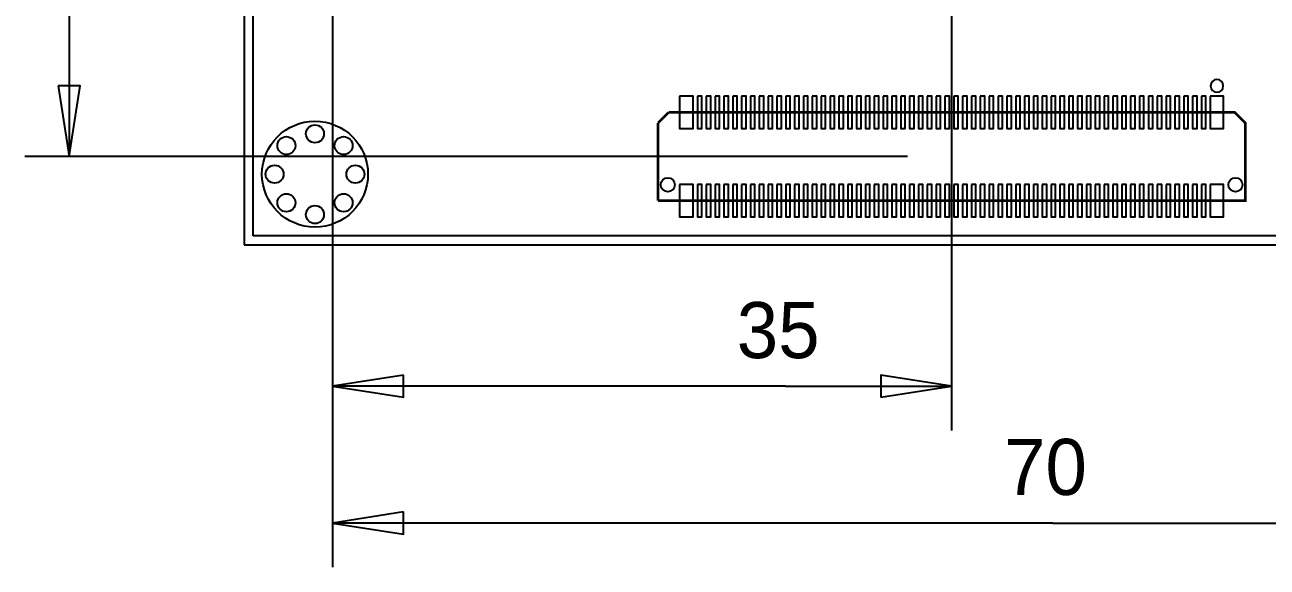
# Model space of a CAD drawing. Extents: x -15 to 102, y -18 to 70.
# Drawn here: x -12.4 to 57.8, y -18.2 to 12.5 of the extents above; entities that cross this region are included whole.
import ezdxf

# ---------------------------------------------------------------- set-up
doc = ezdxf.new("R2010")
doc.units = 0
doc.layers.add('123', color=253, linetype='CONTINUOUS')

msp = doc.modelspace()

# ---------------------------------------------------------------- linework, layer by layer
at = {"layer": '123'}
for points in [[(0, 0), (80, 0), (80, 60), (0, 60), (0, 0)], [(40, 52.5), (40, -10.501)], [(-9.906, 31.242), (-9.906, 5)], [(5, 27.5), (5, -18.248)], [(5, 27.5), (5, -10.501)], [(-10.531, 9), (-9.906, 5), (-9.281, 9), (-10.531, 9)], [(37.5, 5), (-12.406, 5)], [(9, -7.376), (5, -8.001), (9, -8.626), (9, -7.376)], [(36, -8.626), (40, -8.001), (36, -7.376), (36, -8.626)], [(30.607, -8.001), (5, -8.001)], [(30.607, -8.001), (40, -8.001)], [(9, -15.123), (5, -15.748), (9, -16.373), (9, -15.123)], [(45.72, -15.748), (5, -15.748)], [(45.72, -15.748), (75, -15.748)]]:
    msp.add_lwpolyline(points, dxfattribs=at)
for points in [[(0.508, 0.508), (0.508, 59.492), (79.492, 59.492), (79.492, 0.508)], [(24.619, 8.4144), (24.619, 6.5856), (25.381, 6.5856), (25.381, 8.4144)], [(25.623, 8.4144), (25.623, 6.5856), (25.877, 6.5856), (25.877, 8.4144)], [(26.123, 8.4144), (26.123, 6.5856), (26.377, 6.5856), (26.377, 8.4144)], [(26.623, 8.4144), (26.623, 6.5856), (26.877, 6.5856), (26.877, 8.4144)], [(27.123, 8.4144), (27.123, 6.5856), (27.377, 6.5856), (27.377, 8.4144)], [(27.623, 8.4144), (27.623, 6.5856), (27.877, 6.5856), (27.877, 8.4144)], [(28.123, 8.4144), (28.123, 6.5856), (28.377, 6.5856), (28.377, 8.4144)], [(28.623, 8.4144), (28.623, 6.5856), (28.877, 6.5856), (28.877, 8.4144)], [(29.123, 8.4144), (29.123, 6.5856), (29.377, 6.5856), (29.377, 8.4144)], [(29.623, 8.4144), (29.623, 6.5856), (29.877, 6.5856), (29.877, 8.4144)], [(30.123, 8.4144), (30.123, 6.5856), (30.377, 6.5856), (30.377, 8.4144)], [(30.623, 8.4144), (30.623, 6.5856), (30.877, 6.5856), (30.877, 8.4144)], [(31.123, 8.4144), (31.123, 6.5856), (31.377, 6.5856), (31.377, 8.4144)], [(31.623, 8.4144), (31.623, 6.5856), (31.877, 6.5856), (31.877, 8.4144)], [(32.123, 8.4144), (32.123, 6.5856), (32.377, 6.5856), (32.377, 8.4144)], [(32.623, 8.4144), (32.623, 6.5856), (32.877, 6.5856), (32.877, 8.4144)], [(33.123, 8.4144), (33.123, 6.5856), (33.377, 6.5856), (33.377, 8.4144)], [(33.623, 8.4144), (33.623, 6.5856), (33.877, 6.5856), (33.877, 8.4144)], [(34.123, 8.4144), (34.123, 6.5856), (34.377, 6.5856), (34.377, 8.4144)], [(34.623, 8.4144), (34.623, 6.5856), (34.877, 6.5856), (34.877, 8.4144)], [(35.123, 8.4144), (35.123, 6.5856), (35.377, 6.5856), (35.377, 8.4144)], [(35.623, 8.4144), (35.623, 6.5856), (35.877, 6.5856), (35.877, 8.4144)], [(36.123, 8.4144), (36.123, 6.5856), (36.377, 6.5856), (36.377, 8.4144)], [(36.623, 8.4144), (36.623, 6.5856), (36.877, 6.5856), (36.877, 8.4144)], [(37.123, 8.4144), (37.123, 6.5856), (37.377, 6.5856), (37.377, 8.4144)], [(37.623, 8.4144), (37.623, 6.5856), (37.877, 6.5856), (37.877, 8.4144)], [(38.123, 8.4144), (38.123, 6.5856), (38.377, 6.5856), (38.377, 8.4144)], [(38.623, 8.4144), (38.623, 6.5856), (38.877, 6.5856), (38.877, 8.4144)], [(39.123, 8.4144), (39.123, 6.5856), (39.377, 6.5856), (39.377, 8.4144)], [(39.623, 8.4144), (39.623, 6.5856), (39.877, 6.5856), (39.877, 8.4144)], [(40.123, 8.4144), (40.123, 6.5856), (40.377, 6.5856), (40.377, 8.4144)], [(40.623, 8.4144), (40.623, 6.5856), (40.877, 6.5856), (40.877, 8.4144)], [(41.123, 8.4144), (41.123, 6.5856), (41.377, 6.5856), (41.377, 8.4144)], [(41.623, 8.4144), (41.623, 6.5856), (41.877, 6.5856), (41.877, 8.4144)], [(42.123, 8.4144), (42.123, 6.5856), (42.377, 6.5856), (42.377, 8.4144)], [(42.623, 8.4144), (42.623, 6.5856), (42.877, 6.5856), (42.877, 8.4144)], [(43.123, 8.4144), (43.123, 6.5856), (43.377, 6.5856), (43.377, 8.4144)], [(43.623, 8.4144), (43.623, 6.5856), (43.877, 6.5856), (43.877, 8.4144)], [(44.123, 8.4144), (44.123, 6.5856), (44.377, 6.5856), (44.377, 8.4144)], [(44.623, 8.4144), (44.623, 6.5856), (44.877, 6.5856), (44.877, 8.4144)], [(45.123, 8.4144), (45.123, 6.5856), (45.377, 6.5856), (45.377, 8.4144)], [(45.623, 8.4144), (45.623, 6.5856), (45.877, 6.5856), (45.877, 8.4144)], [(46.123, 8.4144), (46.123, 6.5856), (46.377, 6.5856), (46.377, 8.4144)], [(46.623, 8.4144), (46.623, 6.5856), (46.877, 6.5856), (46.877, 8.4144)], [(47.123, 8.4144), (47.123, 6.5856), (47.377, 6.5856), (47.377, 8.4144)], [(47.623, 8.4144), (47.623, 6.5856), (47.877, 6.5856), (47.877, 8.4144)], [(48.123, 8.4144), (48.123, 6.5856), (48.377, 6.5856), (48.377, 8.4144)], [(48.623, 8.4144), (48.623, 6.5856), (48.877, 6.5856), (48.877, 8.4144)], [(49.123, 8.4144), (49.123, 6.5856), (49.377, 6.5856), (49.377, 8.4144)], [(49.623, 8.4144), (49.623, 6.5856), (49.877, 6.5856), (49.877, 8.4144)], [(50.123, 8.4144), (50.123, 6.5856), (50.377, 6.5856), (50.377, 8.4144)], [(50.623, 8.4144), (50.623, 6.5856), (50.877, 6.5856), (50.877, 8.4144)], [(51.123, 8.4144), (51.123, 6.5856), (51.377, 6.5856), (51.377, 8.4144)], [(51.623, 8.4144), (51.623, 6.5856), (51.877, 6.5856), (51.877, 8.4144)], [(52.123, 8.4144), (52.123, 6.5856), (52.377, 6.5856), (52.377, 8.4144)], [(52.623, 8.4144), (52.623, 6.5856), (52.877, 6.5856), (52.877, 8.4144)], [(53.123, 8.4144), (53.123, 6.5856), (53.377, 6.5856), (53.377, 8.4144)], [(53.623, 8.4144), (53.623, 6.5856), (53.877, 6.5856), (53.877, 8.4144)], [(54.123, 8.4144), (54.123, 6.5856), (54.377, 6.5856), (54.377, 8.4144)], [(54.619, 8.4144), (54.619, 6.5856), (55.381, 6.5856), (55.381, 8.4144)], [(24.619, 3.4144), (24.619, 1.5856), (25.381, 1.5856), (25.381, 3.4144)], [(25.623, 3.4144), (25.623, 1.5856), (25.877, 1.5856), (25.877, 3.4144)], [(26.123, 3.4144), (26.123, 1.5856), (26.377, 1.5856), (26.377, 3.4144)], [(26.623, 3.4144), (26.623, 1.5856), (26.877, 1.5856), (26.877, 3.4144)], [(27.123, 3.4144), (27.123, 1.5856), (27.377, 1.5856), (27.377, 3.4144)], [(27.623, 3.4144), (27.623, 1.5856), (27.877, 1.5856), (27.877, 3.4144)], [(28.123, 3.4144), (28.123, 1.5856), (28.377, 1.5856), (28.377, 3.4144)], [(28.623, 3.4144), (28.623, 1.5856), (28.877, 1.5856), (28.877, 3.4144)], [(29.123, 3.4144), (29.123, 1.5856), (29.377, 1.5856), (29.377, 3.4144)], [(29.623, 3.4144), (29.623, 1.5856), (29.877, 1.5856), (29.877, 3.4144)], [(30.123, 3.4144), (30.123, 1.5856), (30.377, 1.5856), (30.377, 3.4144)], [(30.623, 3.4144), (30.623, 1.5856), (30.877, 1.5856), (30.877, 3.4144)], [(31.123, 3.4144), (31.123, 1.5856), (31.377, 1.5856), (31.377, 3.4144)], [(31.623, 3.4144), (31.623, 1.5856), (31.877, 1.5856), (31.877, 3.4144)], [(32.123, 3.4144), (32.123, 1.5856), (32.377, 1.5856), (32.377, 3.4144)], [(32.623, 3.4144), (32.623, 1.5856), (32.877, 1.5856), (32.877, 3.4144)], [(33.123, 3.4144), (33.123, 1.5856), (33.377, 1.5856), (33.377, 3.4144)], [(33.623, 3.4144), (33.623, 1.5856), (33.877, 1.5856), (33.877, 3.4144)], [(34.123, 3.4144), (34.123, 1.5856), (34.377, 1.5856), (34.377, 3.4144)], [(34.623, 3.4144), (34.623, 1.5856), (34.877, 1.5856), (34.877, 3.4144)], [(35.123, 3.4144), (35.123, 1.5856), (35.377, 1.5856), (35.377, 3.4144)], [(35.623, 3.4144), (35.623, 1.5856), (35.877, 1.5856), (35.877, 3.4144)], [(36.123, 3.4144), (36.123, 1.5856), (36.377, 1.5856), (36.377, 3.4144)], [(36.623, 3.4144), (36.623, 1.5856), (36.877, 1.5856), (36.877, 3.4144)], [(37.123, 3.4144), (37.123, 1.5856), (37.377, 1.5856), (37.377, 3.4144)], [(37.623, 3.4144), (37.623, 1.5856), (37.877, 1.5856), (37.877, 3.4144)], [(38.123, 3.4144), (38.123, 1.5856), (38.377, 1.5856), (38.377, 3.4144)], [(38.623, 3.4144), (38.623, 1.5856), (38.877, 1.5856), (38.877, 3.4144)], [(39.123, 3.4144), (39.123, 1.5856), (39.377, 1.5856), (39.377, 3.4144)], [(39.623, 3.4144), (39.623, 1.5856), (39.877, 1.5856), (39.877, 3.4144)], [(40.123, 3.4144), (40.123, 1.5856), (40.377, 1.5856), (40.377, 3.4144)], [(40.623, 3.4144), (40.623, 1.5856), (40.877, 1.5856), (40.877, 3.4144)], [(41.123, 3.4144), (41.123, 1.5856), (41.377, 1.5856), (41.377, 3.4144)], [(41.623, 3.4144), (41.623, 1.5856), (41.877, 1.5856), (41.877, 3.4144)], [(42.123, 3.4144), (42.123, 1.5856), (42.377, 1.5856), (42.377, 3.4144)], [(42.623, 3.4144), (42.623, 1.5856), (42.877, 1.5856), (42.877, 3.4144)], [(43.123, 3.4144), (43.123, 1.5856), (43.377, 1.5856), (43.377, 3.4144)], [(43.623, 3.4144), (43.623, 1.5856), (43.877, 1.5856), (43.877, 3.4144)], [(44.123, 3.4144), (44.123, 1.5856), (44.377, 1.5856), (44.377, 3.4144)], [(44.623, 3.4144), (44.623, 1.5856), (44.877, 1.5856), (44.877, 3.4144)], [(45.123, 3.4144), (45.123, 1.5856), (45.377, 1.5856), (45.377, 3.4144)], [(45.623, 3.4144), (45.623, 1.5856), (45.877, 1.5856), (45.877, 3.4144)], [(46.123, 3.4144), (46.123, 1.5856), (46.377, 1.5856), (46.377, 3.4144)], [(46.623, 3.4144), (46.623, 1.5856), (46.877, 1.5856), (46.877, 3.4144)], [(47.123, 3.4144), (47.123, 1.5856), (47.377, 1.5856), (47.377, 3.4144)], [(47.623, 3.4144), (47.623, 1.5856), (47.877, 1.5856), (47.877, 3.4144)], [(48.123, 3.4144), (48.123, 1.5856), (48.377, 1.5856), (48.377, 3.4144)], [(48.623, 3.4144), (48.623, 1.5856), (48.877, 1.5856), (48.877, 3.4144)], [(49.123, 3.4144), (49.123, 1.5856), (49.377, 1.5856), (49.377, 3.4144)], [(49.623, 3.4144), (49.623, 1.5856), (49.877, 1.5856), (49.877, 3.4144)], [(50.123, 3.4144), (50.123, 1.5856), (50.377, 1.5856), (50.377, 3.4144)], [(50.623, 3.4144), (50.623, 1.5856), (50.877, 1.5856), (50.877, 3.4144)], [(51.123, 3.4144), (51.123, 1.5856), (51.377, 1.5856), (51.377, 3.4144)], [(51.623, 3.4144), (51.623, 1.5856), (51.877, 1.5856), (51.877, 3.4144)], [(52.123, 3.4144), (52.123, 1.5856), (52.377, 1.5856), (52.377, 3.4144)], [(52.623, 3.4144), (52.623, 1.5856), (52.877, 1.5856), (52.877, 3.4144)], [(53.123, 3.4144), (53.123, 1.5856), (53.377, 1.5856), (53.377, 3.4144)], [(53.623, 3.4144), (53.623, 1.5856), (53.877, 1.5856), (53.877, 3.4144)], [(54.123, 3.4144), (54.123, 1.5856), (54.377, 1.5856), (54.377, 3.4144)], [(54.619, 3.4144), (54.619, 1.5856), (55.381, 1.5856), (55.381, 3.4144)]]:
    msp.add_lwpolyline(points, close=True, dxfattribs=at)
msp.add_lwpolyline([(55.361, 9, 1), (54.639, 9, 1)], format="xyb", close=True, dxfattribs=at)
at = {"layer": '123', "const_width": 0.15}
for points in [[(23.4, 6.9), (24, 7.5)], [(24, 7.5), (56, 7.5), (56.6, 6.9), (56.6, 2.5), (23.4, 2.5)], [(23.4, 2.5), (23.4, 6.9)]]:
    msp.add_lwpolyline(points, dxfattribs=at)
at = {"layer": '123'}
for centre, radius in [((4, 4), 2.9972), ((4, 4), 2.9972), ((4, 6.286), 0.508), ((4, 6.286), 0.508), ((2.3835, 5.6165), 0.508), ((2.3835, 5.6165), 0.508), ((5.6165, 5.6165), 0.508), ((5.6165, 5.6165), 0.508), ((1.714, 4), 0.508), ((1.714, 4), 0.508), ((6.286, 4), 0.508), ((6.286, 4), 0.508), ((23.95, 3.4), 0.4), ((23.95, 3.4), 0.4), ((56.05, 3.4), 0.4), ((56.05, 3.4), 0.4), ((2.3835, 2.3835), 0.508), ((2.3835, 2.3835), 0.508), ((5.6165, 2.3835), 0.508), ((5.6165, 2.3835), 0.508), ((4, 1.714), 0.508), ((4, 1.714), 0.508)]:
    msp.add_circle(centre, radius, dxfattribs=at)

# ---------------------------------------------------------------- texts
at = {"layer": '123', "width": 0.992}
for s, p in [('35', (27.8511, -6.4135)), ('70', (42.9641, -14.1605))]:
    msp.add_text(s, height=3.175, dxfattribs=at).set_placement(p)

doc.saveas('drawing.dxf')
